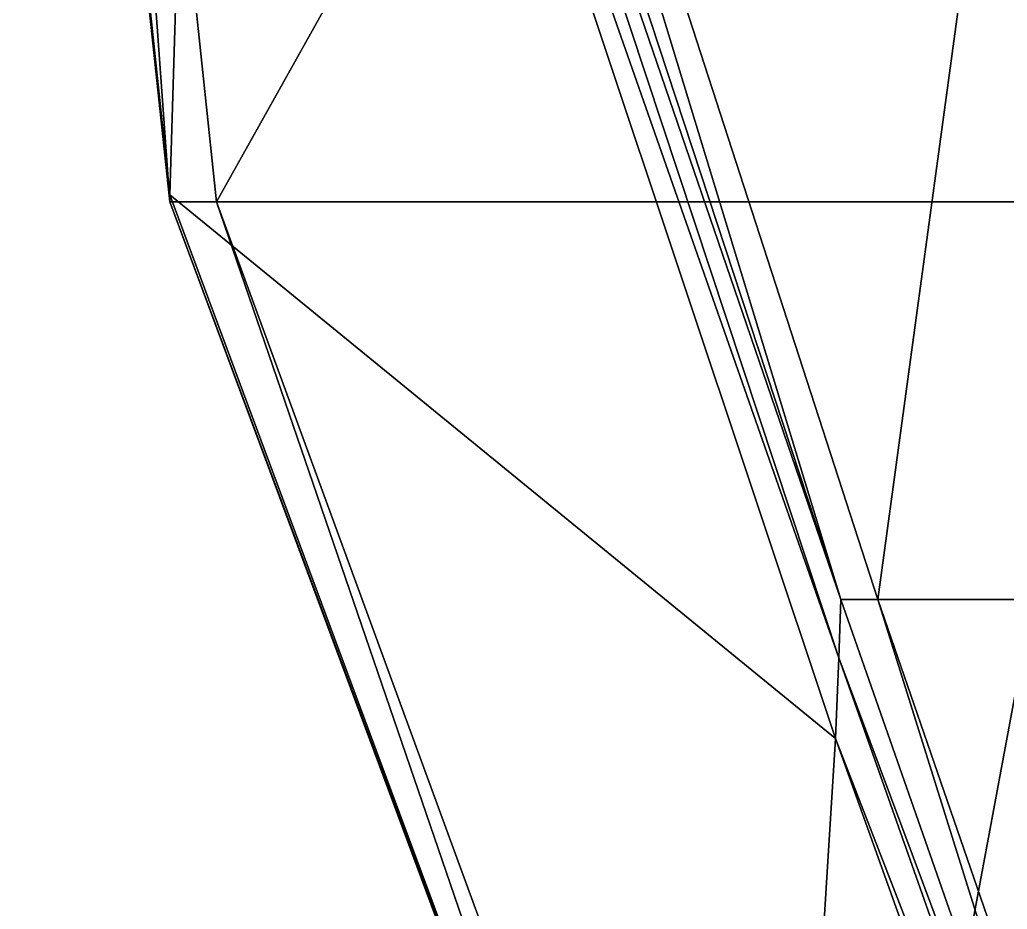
# Model space of a CAD drawing. Header units: centimetres. Extents: x -9.1 to 9.1, y -0.1 to 15.5.
# Drawn here: x -3.913 to -2.771, y 2.513 to 3.541 of the extents above; entities that cross this region are included whole.
import ezdxf

# ---------------------------------------------------------------- set-up
doc = ezdxf.new("R2010")
doc.units = ezdxf.units.CM
doc.header["$MEASUREMENT"] = 0

msp = doc.modelspace()

# ---------------------------------------------------------------- meshes
at = {"color": 28, "true_color": 0x2b1500}
mesh = msp.add_polyface(dxfattribs=at)
corners = [(-2.7205, 5.002, -7.8141), (-2.7205, 4.9763, -7.8061), (-2.7205, 4.9743, -7.8588), (-2.7205, 4.9489, -7.8509), (-2.5997, 3.3391, -10.5048), (-2.5997, 3.3308, -10.5006), (-2.1185, 1.4754, -14.2335), (-2.0605, 2.8714, -14.8187), (-2.0623, 2.8041, -14.7905), (-1.7774, 1.7078, -16.6853), (-2.5648, 5.0756, -11.3933), (-2.5659, 4.9919, -11.3504), (-2.0605, 2.8714, -14.8187), (-2.0623, 2.8041, -14.7905), (-2.5674, 4.876, -11.2912), (-2.0649, 2.7109, -14.7514), (-3.9129, 5.002, -7.8141), (-3.9129, 4.9743, -7.8588), (-3.9129, 4.9763, -7.8061), (-3.9129, 4.9489, -7.8509), (-3.7392, 3.3391, -10.5048), (-3.047, 1.4754, -14.2335), (-3.7392, 3.3308, -10.5006), (-2.9636, 2.8714, -14.8187), (-2.5564, 1.7078, -16.6853), (-2.9661, 2.8041, -14.7905), (-3.689, 5.0756, -11.3933), (-2.9636, 2.8714, -14.8187), (-3.6905, 4.9919, -11.3504), (-2.9661, 2.8041, -14.7905), (-2.5598, 1.6542, -16.6624), (-2.9698, 2.7109, -14.7514), (-3.6927, 4.876, -11.2912), (-2.9698, 2.7109, -14.7514), (-3.9129, 4.9763, -7.8061), (-3.9129, 4.9489, -7.8509), (-3.8566, 4.9763, -7.8061), (-3.8566, 4.9489, -7.8509), (-3.7392, 3.3308, -10.5006), (-3.047, 1.4688, -14.2307), (-3.6854, 3.3308, -10.5006), (-2.9636, 2.8714, -14.8187), (-2.921, 2.8714, -14.8187), (-2.5564, 1.7078, -16.6853), (-3.689, 5.0756, -11.3933), (-3.6359, 5.0756, -11.3933), (-2.9636, 2.8714, -14.8187), (-2.921, 2.8714, -14.8187), (-2.7799, 4.9489, -7.8509), (-2.7799, 4.9763, -7.8061), (-3.0032, 1.4688, -14.2307), (-2.6565, 3.3308, -10.5006), (-2.1055, 2.8714, -14.8187), (-2.5196, 1.7078, -16.6853), (-2.6209, 5.0756, -11.3933), (-2.1055, 2.8714, -14.8187), (-2.7205, 4.9489, -7.8509), (-2.7205, 4.9763, -7.8061), (-2.1648, 1.4688, -14.2307), (-2.5997, 3.3308, -10.5006), (-2.0605, 2.8714, -14.8187), (-1.8162, 1.7078, -16.6853), (-2.5648, 5.0756, -11.3933), (-2.0605, 2.8714, -14.8187), (-2.7799, 4.9763, -7.8061), (-2.7205, 4.9763, -7.8061), (-2.7799, 5.0019, -7.737), (-3.8566, 4.9763, -7.8061), (-3.8566, 5.0019, -7.737), (-2.5997, 3.3391, -10.5048), (-2.5674, 4.876, -11.2912), (-2.5997, 3.3308, -10.5006), (-2.5997, 3.3308, -10.5006), (-2.6565, 3.3308, -10.5006), (-3.6854, 3.3308, -10.5006), (-3.7392, 3.3308, -10.5006), (-3.7392, 3.3391, -10.5048), (-3.7392, 3.3308, -10.5006), (-3.6927, 4.876, -11.2912)]
mesh.append_faces([[corners[k] for k in face] for face in [(0, 1, 2), (2, 1, 3), (4, 5, 6), (7, 8, 9), (10, 11, 12), (12, 11, 13), (11, 14, 13), (13, 14, 15), (16, 17, 18), (18, 17, 19), (20, 21, 22), (23, 24, 25), (26, 27, 28), (28, 27, 29), (25, 30, 31), (28, 29, 32), (32, 29, 33), (34, 35, 36), (36, 35, 37), (38, 39, 40), (41, 42, 43), (44, 45, 46), (46, 45, 47), (14, 4, 15), (15, 4, 6), (32, 33, 20), (20, 33, 21), (37, 48, 36), (36, 48, 49), (50, 51, 40), (42, 52, 53), (45, 54, 47), (47, 54, 55), (48, 56, 49), (49, 56, 57), (58, 59, 51), (52, 60, 61), (54, 62, 55), (55, 62, 63), (64, 65, 66), (67, 64, 68), (69, 70, 2), (71, 69, 3), (3, 69, 2), (72, 56, 73), (73, 56, 48), (73, 48, 74), (74, 48, 37), (35, 75, 37), (37, 75, 74), (17, 76, 19), (19, 76, 77), (17, 78, 76)]], dxfattribs={"color": 28})
mesh = msp.add_polyface(dxfattribs=at)
corners = [(-2.1185, 1.4754, -14.2335), (-2.5997, 3.3308, -10.5006), (-2.1185, 1.4688, -14.2307), (-2.1185, 1.4754, -14.2335), (-2.1185, 1.4688, -14.2307), (-1.8411, 0.597, -16.2099), (-1.5819, 1.1562, -18.4083), (-1.4358, 1.2065, -21.4651), (-1.5819, 1.2145, -18.4174), (-1.4358, 1.2674, -21.4651), (-1.7774, 1.7078, -16.6853), (-1.7797, 1.6542, -16.6624), (-1.5819, 1.2145, -18.4174), (-1.5819, 1.1562, -18.4083), (-1.7774, 1.7078, -16.6853), (-2.0623, 2.8041, -14.7905), (-1.7797, 1.6542, -16.6624), (-1.7831, 1.5801, -16.6306), (-1.584, 1.0756, -18.3956), (-2.0649, 2.7109, -14.7514), (-1.7831, 1.5801, -16.6306), (-3.7392, 3.3308, -10.5006), (-3.047, 1.4754, -14.2335), (-3.047, 1.4688, -14.2307), (-3.047, 1.4754, -14.2335), (-2.648, 0.597, -16.2099), (-3.047, 1.4688, -14.2307), (-2.0651, 1.2674, -21.4651), (-2.0651, 1.2065, -21.4651), (-2.2753, 1.2145, -18.4174), (-2.2753, 1.1562, -18.4083), (-2.5564, 1.7078, -16.6853), (-2.2753, 1.2145, -18.4174), (-2.5598, 1.6542, -16.6624), (-2.2753, 1.1562, -18.4083), (-2.9661, 2.8041, -14.7905), (-2.5564, 1.7078, -16.6853), (-2.5598, 1.6542, -16.6624), (-2.2782, 1.0756, -18.3956), (-2.5646, 1.5801, -16.6306), (-2.9698, 2.7109, -14.7514), (-2.5646, 1.5801, -16.6306), (-3.6854, 3.3308, -10.5006), (-3.047, 1.4688, -14.2307), (-3.0032, 1.4688, -14.2307), (-2.0651, 1.2065, -21.4651), (-2.0651, 1.2674, -21.4651), (-2.0354, 1.2065, -21.4651), (-2.0354, 1.2674, -21.4651), (-2.2753, 1.2145, -18.4174), (-2.2425, 1.2145, -18.4174), (-2.0651, 1.2674, -21.4651), (-2.0354, 1.2674, -21.4651), (-2.5564, 1.7078, -16.6853), (-2.5196, 1.7078, -16.6853), (-2.2753, 1.2145, -18.4174), (-2.2425, 1.2145, -18.4174), (-2.5564, 1.7078, -16.6853), (-2.921, 2.8714, -14.8187), (-2.5196, 1.7078, -16.6853), (-2.0354, 1.1224, -21.4651), (-2.1648, 1.4688, -14.2307), (-2.6565, 3.3308, -10.5006), (-2.6099, 0.5917, -16.2076), (-2.1648, 1.4688, -14.2307), (-3.0032, 1.4688, -14.2307), (-1.4672, 1.2065, -21.4651), (-1.4672, 1.2674, -21.4651), (-1.6165, 1.2145, -18.4174), (-1.4672, 1.2674, -21.4651), (-1.8162, 1.7078, -16.6853), (-1.6165, 1.2145, -18.4174), (-2.1055, 2.8714, -14.8187), (-1.8162, 1.7078, -16.6853), (-2.1185, 1.4688, -14.2307), (-2.5997, 3.3308, -10.5006), (-1.8813, 0.5917, -16.2076), (-2.1185, 1.4688, -14.2307), (-1.4358, 1.2065, -21.4651), (-1.4672, 1.1224, -21.4651), (-1.4358, 1.2674, -21.4651), (-1.5819, 1.2145, -18.4174), (-1.4358, 1.2674, -21.4651), (-1.7774, 1.7078, -16.6853), (-1.5819, 1.2145, -18.4174), (-2.0605, 2.8714, -14.8187), (-1.7774, 1.7078, -16.6853)]
mesh.append_faces([[corners[k] for k in face] for face in [(0, 1, 2), (3, 4, 5), (6, 7, 8), (8, 7, 9), (10, 11, 12), (12, 11, 13), (14, 15, 16), (11, 17, 13), (13, 17, 18), (15, 19, 16), (16, 19, 20), (21, 22, 23), (24, 25, 26), (27, 28, 29), (29, 28, 30), (31, 32, 33), (33, 32, 34), (35, 36, 37), (34, 38, 33), (33, 38, 39), (40, 37, 41), (42, 43, 44), (45, 46, 47), (47, 46, 48), (49, 50, 51), (51, 50, 52), (53, 54, 55), (55, 54, 56), (57, 58, 59), (60, 45, 47), (19, 3, 20), (20, 3, 5), (40, 41, 24), (24, 41, 25), (61, 62, 44), (63, 64, 65), (47, 66, 60), (48, 67, 47), (47, 67, 66), (50, 68, 52), (52, 68, 69), (54, 70, 56), (56, 70, 71), (59, 72, 73), (74, 75, 61), (76, 77, 64), (66, 78, 79), (67, 80, 66), (66, 80, 78), (68, 81, 69), (69, 81, 82), (70, 83, 71), (71, 83, 84), (73, 85, 86)]], dxfattribs={"color": 28})

doc.saveas('drawing.dxf')
